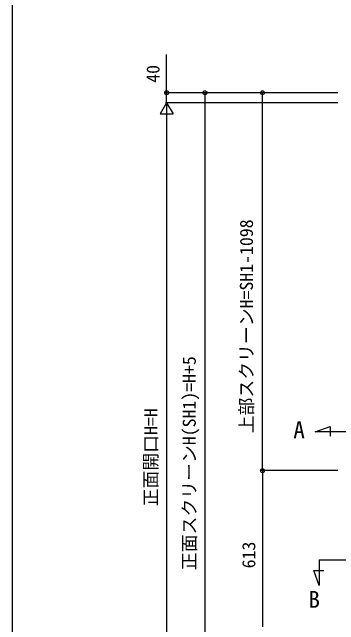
# Model space of a CAD drawing. Units: millimetres, scale not verified. Extents: x -875 to 875, y -1300 to 1292.
# Drawn here: x -875 to -619.3, y 546.4 to 1026.8 of the extents above; entities that cross this region are included whole.
import ezdxf
from ezdxf.enums import TextEntityAlignment as Align

# ---------------------------------------------------------------- set-up
doc = ezdxf.new("R2010")
doc.units = ezdxf.units.MM
doc.header["$LTSCALE"] = 8
for name, color, linetype in [('0-1_USER1', 3, 'Continuous'), ('0-4_YKK_12', 2, 'Continuous'), ('0-7_YKK_D', 6, 'Continuous'), ('0-8_YKK_ZWAK', 7, 'Continuous')]:
    doc.layers.add(name, color=color, linetype=linetype)
doc.styles.add('ＭＳ ゴシック', font='')
doc.styles.get('ＭＳ ゴシック').set_extended_font_data('MS Gothic')

msp = doc.modelspace()

# ---------------------------------------------------------------- linework, layer by layer
at = {"layer": '0-4_YKK_12'}
for p, q in [((-547.772, 697.786), (-637.772, 697.786)), ((-634.672, 597.263), (-460.871, 597.263)), ((-634.672, 597.263), (-634.672, 577.263))]:
    msp.add_line(p, q, dxfattribs=at)
for points in [[(-637.772, 697.786), (-626.072, 702.045), (-626.072, 694.245)], [(-634.672, 577.263), (-638.93, 588.963), (-631.13, 588.963)]]:
    msp.add_lwpolyline(points, dxfattribs=at)
at = {"layer": '0-7_YKK_D'}
for p, q in [((-620.093, 963.698), (-755.093, 963.698)), ((-620.093, 963.698), (-725.093, 963.698)), ((-724.093, 963.698), (-724.093, 447.698)), ((-620.093, 963.698), (-680.093, 963.698)), ((-679.093, 667.298), (-679.093, 963.698)), ((-754.093, 955.698), (-759.093, 947.037)), ((-620.093, 955.698), (-755.093, 955.698)), ((-620.093, 955.698), (-755.093, 955.698)), ((-754.093, 955.698), (-749.093, 947.037)), ((-754.093, 955.698), (-754.093, 938.377)), ((-759.093, 947.037), (-749.093, 947.037)), ((-754.093, 945.698), (-754.093, 450.698)), ((-620.093, 667.298), (-680.093, 667.298)), ((-620.093, 667.298), (-680.093, 667.298)), ((-679.093, 667.298), (-679.093, 544.698))]:
    msp.add_line(p, q, dxfattribs=at)
msp.add_lwpolyline([(-754.093, 955.698), (-754.093, 963.698), (-754.093, 993.629)], dxfattribs=at)
for centre in [(-754.093, 963.698), (-724.093, 963.698), (-679.093, 963.698), (-679.093, 667.298), (-679.093, 667.298)]:
    msp.add_circle(centre, 1.5, dxfattribs=at)
at = {"layer": '0-8_YKK_ZWAK'}
msp.add_line((-875, 1250.4), (-875, -1299.6), dxfattribs=at)

# ---------------------------------------------------------------- texts
at = {"layer": '0-1_USER1', "style": 'ＭＳ ゴシック'}
for s, p in [('A', (-654.875, 688.786)), ('B', (-643.058, 555.763))]:
    msp.add_text(s, height=13.2, dxfattribs=at).set_placement(p, align=Align.BOTTOM_LEFT)
at = {"layer": '0-7_YKK_D', "style": 'ＭＳ ゴシック'}
for s, p in [('40', (-756.593, 971.482)), ('上部スクリーンH=SH1-1098', (-683.423, 696.577)), ('正面スクリーンH(SH1)=H+5', (-728.184, 589.283)), ('正面開口H=H', (-758.343, 639.294)), ('613', (-681.593, 590.685))]:
    msp.add_text(s, height=10.26, rotation=90, dxfattribs=at).set_placement(p, align=Align.BOTTOM_LEFT)

doc.saveas('drawing.dxf')
